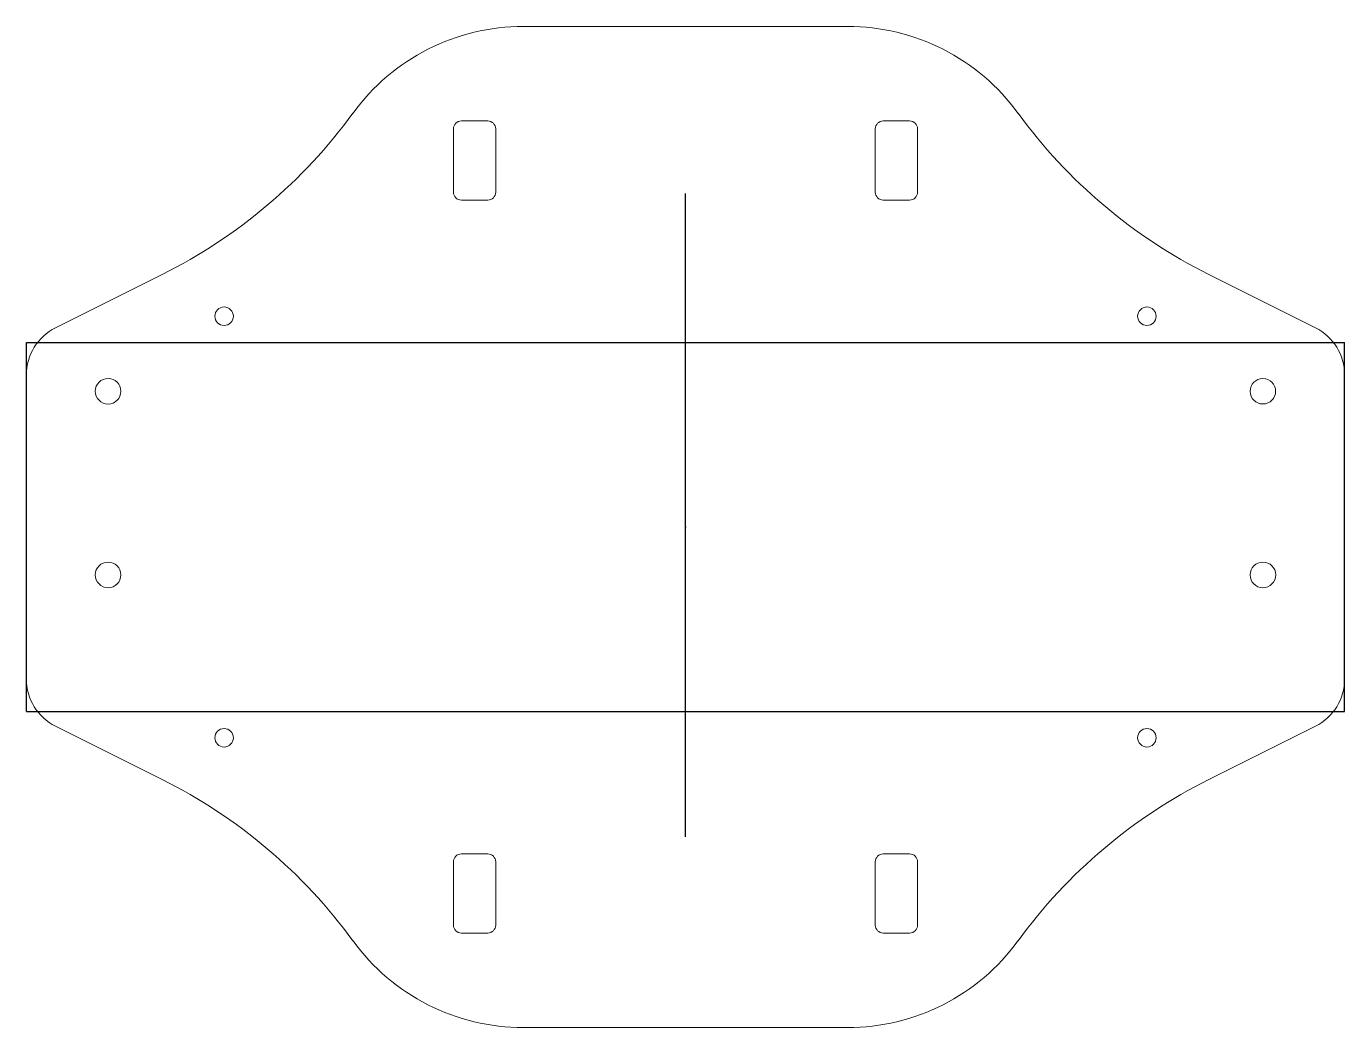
# Model space of a CAD drawing. Header units: millimetres. Extents: x -125 to 125, y -95 to 95.
import ezdxf

# ---------------------------------------------------------------- set-up
doc = ezdxf.new("R2010")
doc.units = ezdxf.units.MM
doc.header["$PDSIZE"] = -1

msp = doc.modelspace()

# ---------------------------------------------------------------- linework, layer by layer
at = {"color": 7, "linetype": 'Continuous', "lineweight": 15}
for p, q in [((-30.71, 95), (30.71, 95)), ((-44, 75.54), (-44, 63.54)), ((-42.5, 77.04), (-37.5, 77.04)), ((-36, 75.54), (-36, 63.54)), ((36, 75.54), (36, 63.54)), ((37.5, 77.04), (42.5, 77.04)), ((44, 75.54), (44, 63.54)), ((-42.5, 62.04), (-37.5, 62.04)), ((37.5, 62.04), (42.5, 62.04)), ((-119.47, 37.8), (-99.22, 47.91)), ((119.47, 37.8), (99.22, 47.91)), ((-125, 28.85), (-125, -28.85)), ((125, 28.85), (125, -28.85)), ((-119.47, -37.8), (-99.22, -47.91)), ((119.47, -37.8), (99.22, -47.91)), ((-42.5, -62.04), (-37.5, -62.04)), ((37.5, -62.04), (42.5, -62.04)), ((-44, -75.54), (-44, -63.54)), ((-36, -75.54), (-36, -63.54)), ((36, -75.54), (36, -63.54)), ((44, -75.54), (44, -63.54)), ((-42.5, -77.04), (-37.5, -77.04)), ((37.5, -77.04), (42.5, -77.04)), ((-30.71, -95), (30.71, -95))]:
    msp.add_line(p, q, dxfattribs=at)
at = {"color": 7, "linetype": 'Continuous'}
for p, q in [((0, -58.77), (0, 63.26)), ((-125, -35), (-125, 35)), ((-125, 35), (125, 35)), ((125, -35), (125, 35)), ((-125, -35), (125, -35))]:
    msp.add_line(p, q, dxfattribs=at)
at = {"color": 7, "linetype": 'Continuous', "lineweight": 15}
for centre, radius in [((-87.5, 40), 1.75), ((87.5, 40), 1.75), ((-109.5, 25.76), 2.43), ((109.5, 25.76), 2.42), ((-109.5, -9.09), 2.43), ((109.5, -9.09), 2.43), ((-87.5, -40), 1.75), ((87.5, -40), 1.75)]:
    msp.add_circle(centre, radius, dxfattribs=at)
for centre, radius, start, end in [((-30.71, 55), 40, 90, 143.959), ((30.71, 55), 40, 36.041, 90), ((-143.92, 137.37), 100, 296.5453, 323.959), ((143.92, 137.37), 100, 216.041, 243.4547), ((-42.5, 75.54), 1.5, 90, 180), ((-37.5, 75.54), 1.5, 0, 90), ((37.5, 75.54), 1.5, 90, 180), ((42.5, 75.54), 1.5, 0, 90), ((-42.5, 63.54), 1.5, 180, 270), ((-37.5, 63.54), 1.5, 270, 0), ((37.5, 63.54), 1.5, 180, 270), ((42.5, 63.54), 1.5, 270, 0), ((-115, 28.85), 10, 116.5453, 180), ((115, 28.85), 10, 0, 63.4547), ((-115, -28.85), 10, 180, 243.4547), ((115, -28.85), 10, 296.5453, 0), ((-143.92, -137.37), 100, 36.041, 63.4547), ((143.92, -137.37), 100, 116.5453, 143.959), ((-42.5, -63.54), 1.5, 90, 180), ((-37.5, -63.54), 1.5, 0, 90), ((37.5, -63.54), 1.5, 90, 180), ((42.5, -63.54), 1.5, 0, 90), ((-42.5, -75.54), 1.5, 180, 270), ((-37.5, -75.54), 1.5, 270, 0), ((37.5, -75.54), 1.5, 180, 270), ((42.5, -75.54), 1.5, 270, 0), ((-30.71, -55), 40, 216.041, 270), ((30.71, -55), 40, 270, 323.959)]:
    msp.add_arc(centre, radius, start, end, dxfattribs=at)
at = {"color": 7, "linetype": 'Continuous'}
msp.add_point((0, 0), dxfattribs=at)

doc.saveas('drawing.dxf')
